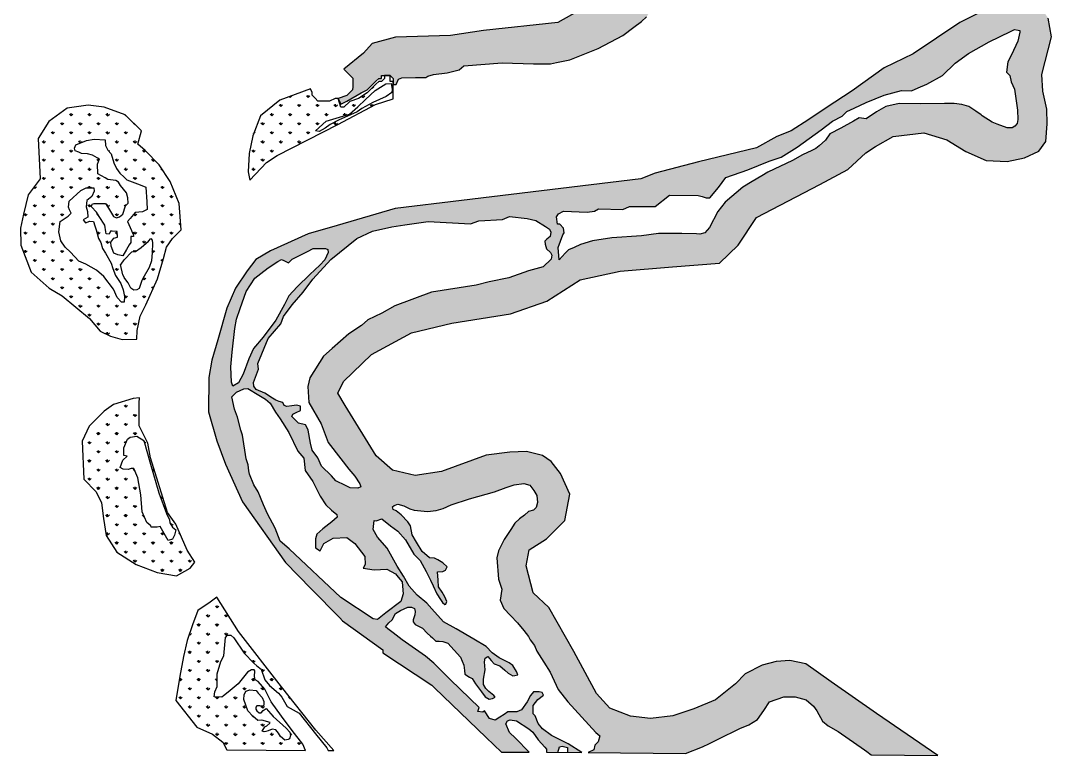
# Model space of a CAD drawing. Header units: metres. Extents: x 255476 to 378809, y 1739479 to 2227865.
# Drawn here: x 323613 to 325052, y 1824965 to 1825991 of the extents above; entities that cross this region are included whole.
import ezdxf

# ---------------------------------------------------------------- set-up
doc = ezdxf.new("R2010")
doc.units = ezdxf.units.M
doc.header["$MEASUREMENT"] = 0
doc.layers.add('MANGROOVE BUFFER ZONE', color=120, linetype='Continuous')

msp = doc.modelspace()

# ---------------------------------------------------------------- hatches: boundary and pattern name
at = {"layer": 'MANGROOVE BUFFER ZONE'}
h = msp.add_hatch(dxfattribs=at)
h.set_pattern_fill('GRASS', color=256, scale=18)
h.paths.add_polyline_path([(324344.8, 1826163.2), (324326.4, 1826177.7), (324287.4, 1826209), (324271.3, 1826219), (324253.6, 1826240), (324245.3, 1826248.7), (324240.6, 1826255.5), (324232.7, 1826260.8), (324211.9, 1826276.4), (324197.6, 1826290.8), (324178.9, 1826306.6), (324162.8, 1826320.1), (324152.5, 1826333.4), (324145.2, 1826339.9), (324139.8, 1826344.5), (324135.1, 1826348.6), (324128.1, 1826352.8), (324125.9, 1826354.1), (324097.5, 1826371), (324061.1, 1826405.2), (324024.3, 1826432), (323992.1, 1826456), (323961.9, 1826477.1), (323931.5, 1826499.8), (323915.5, 1826508.9), (323878.8, 1826526.2), (323871, 1826532.9), (323879.3, 1826544.1), (323905.3, 1826570.2), (323920.5, 1826574.4), (323936.4, 1826578.8), (323952.5, 1826586), (323973.7, 1826595.6), (323982.9, 1826593.1), (323992.9, 1826590.3), (324004.4, 1826585.3), (324027.7, 1826586.3), (324035.5, 1826584.7), (324045.9, 1826577.6), (324057, 1826567.9), (324071.9, 1826557.4), (324084.5, 1826552.2), (324098.4, 1826546.4), (324108.8, 1826542), (324115, 1826537.7), (324118.2, 1826537.2), (324118.9, 1826537.7), (324119.6, 1826538.6), (324119.5, 1826541.7), (324117.5, 1826543.8), (324106.2, 1826551.3), (324100.1, 1826553.3), (324083.5, 1826563.8), (324072.6, 1826572.8), (324067.5, 1826579.4), (324051.3, 1826595.5), (324048.5, 1826601.4), (324039.3, 1826616.9), (324035.1, 1826626.3), (324024.6, 1826649.7), (324019.4, 1826656.6), (324018.8, 1826665.2), (324020.6, 1826675.2), (324022.2, 1826678.4), (324025.5, 1826680.7), (324036.1, 1826682.7), (324051.1, 1826682.2), (324068.2, 1826673.7), (324076.2, 1826670.5), (324084.6, 1826665.5), (324090.6, 1826657.1), (324098.7, 1826652.6), (324086.7, 1826668.8), (324082.8, 1826676.9), (324078.8, 1826681), (324058.7, 1826685.2), (324050.6, 1826685.2), (324038.5, 1826685.3), (324034.5, 1826685.4), (324030.4, 1826685.4), (324014.3, 1826681.5), (324014.3, 1826677.5), (324010.2, 1826673.5), (323998.1, 1826669.5), (323985.9, 1826661.6), (323965.8, 1826661.7), (323957.7, 1826657.7), (323945.5, 1826649.8), (323933.4, 1826641.8), (323917.2, 1826633.9), (323884.9, 1826619.8), (323855.8, 1826601.9), (323821.2, 1826571.5), (323814.4, 1826549.3), (323814.8, 1826516.1), (323823.7, 1826501), (323914.9, 1826445.2), (324001.8, 1826374.1), (324091.1, 1826315.5), (324240.3, 1826178), (324361.9, 1826090.3), (324435.1, 1826034.5), (324438.1, 1826025.5), (324420.1, 1826018.6), (324393.9, 1826006), (324362.9, 1825988.8), (324259.3, 1825977.6), (324213.2, 1825970.7), (324136.3, 1825968.2), (324104.1, 1825959.4), (324091.9, 1825946.2), (324064.2, 1825923.7), (324076.8, 1825911), (324076.7, 1825906.9), (324076.7, 1825902.9), (324076.7, 1825898.9), (324076.6, 1825894.8), (324068.5, 1825886.8), (324056.4, 1825882.9), (324060.3, 1825874.8), (324068.4, 1825878.8), (324088.7, 1825890.7), (324096.8, 1825894.7), (324104.9, 1825902.7), (324109, 1825906.7), (324113, 1825910.7), (324117.1, 1825910.6), (324117.1, 1825914.7), (324121.1, 1825914.6), (324125.2, 1825914.6), (324129.2, 1825914.6), (324133.2, 1825910.5), (324133.2, 1825906.5), (324133.1, 1825902.4), (324137.2, 1825902.4), (324140.5, 1825909.7), (324145.1, 1825911.5), (324164.5, 1825912.2), (324178.6, 1825912.2), (324181.8, 1825913.9), (324189.6, 1825916.3), (324208.5, 1825918.4), (324215.9, 1825920.3), (324225.3, 1825922.7), (324231.8, 1825928.4), (324285.2, 1825932.3), (324328.9, 1825931.1), (324353, 1825931.1), (324361.1, 1825933.2), (324379.8, 1825936.9), (324419.3, 1825952.4), (324453.6, 1825970.5), (324468.9, 1825982.1), (324479.9, 1825990.4), (324486.8, 1825996.7), (324495.1, 1826009.7), (324496.2, 1826022.6), (324493.1, 1826026.2), (324494.1, 1826042), (324487, 1826053.5), (324486, 1826061.3), (324479.8, 1826068), (324470.1, 1826074.1), (324430.3, 1826104.3), (324403.2, 1826123.4), (324375.7, 1826141.7)])
h = msp.add_hatch(dxfattribs=at)
h.set_pattern_fill('GRASS', color=256, scale=18)
h.paths.add_polyline_path([(324291, 1825339.3), (324302.2, 1825342.9), (324315.8, 1825344.8), (324323.9, 1825342.6), (324329.5, 1825335.2), (324333.8, 1825328), (324334.5, 1825318.6), (324332.7, 1825311.4), (324329.2, 1825307.9), (324322.3, 1825305.8), (324316.5, 1825300.6), (324309.3, 1825295.6), (324303, 1825289.3), (324297.3, 1825280.9), (324288.1, 1825266.8), (324280, 1825250.7), (324278, 1825241), (324280.4, 1825211.2), (324284.7, 1825197.3), (324282.5, 1825182.1), (324287.5, 1825170.4), (324297, 1825160.6), (324306.9, 1825150.2), (324315.8, 1825139.5), (324321.9, 1825131.4), (324324.6, 1825126.6), (324330.5, 1825118.6), (324333.5, 1825110.7), (324343.4, 1825095.3), (324352.1, 1825081.6), (324363.5, 1825057.3), (324376.9, 1825040.2), (324416.1, 1824997.2), (324421.5, 1824992.5), (324419.2, 1824984.1), (324414.9, 1824979.3), (324413.5, 1824973.1), (324405.2, 1824969), (324541.3, 1824967.9), (324565, 1824977.2), (324574.9, 1824981.8), (324586.6, 1824988), (324617.1, 1825002.7), (324629.7, 1825008), (324641.9, 1825015.3), (324650.4, 1825027.9), (324658.4, 1825040), (324678.4, 1825047.1), (324694.2, 1825047), (324709.7, 1825042.8), (324720, 1825034), (324724.4, 1825027.2), (324732.5, 1825013), (324740.3, 1825006.6), (324754.1, 1824998.4), (324791.2, 1824972.9), (324794.5, 1824970.4), (324800.5, 1824965.9), (324893.3, 1824965.2), (324807.6, 1825023.9), (324744.7, 1825067.9), (324709.4, 1825093.2), (324686.9, 1825097.5), (324667.9, 1825096.2), (324648, 1825091.2), (324624.7, 1825079.2), (324611.2, 1825065.3), (324583, 1825042.7), (324553, 1825030.3), (324523.5, 1825020.2), (324492.3, 1825016.7), (324464.4, 1825019.9), (324435.6, 1825031.3), (324417, 1825051.7), (324385.5, 1825110.1), (324350.4, 1825171.6), (324328.5, 1825192.4), (324318.7, 1825230.1), (324323, 1825252.1), (324347.1, 1825267.7), (324372.6, 1825293.2), (324380, 1825330.2), (324366.9, 1825359.1), (324353.7, 1825375.8), (324341.4, 1825384), (324319.2, 1825389.4), (324296.2, 1825388.9), (324263, 1825384.4), (324200.6, 1825361.6), (324164, 1825356), (324132.4, 1825363.4), (324109.6, 1825383.6), (324066.4, 1825453.8), (324056.1, 1825470.9), (324063.7, 1825487.2), (324103, 1825524.9), (324159, 1825555.4), (324215.2, 1825568.8), (324297, 1825581.8), (324347.8, 1825599.7), (324394.3, 1825629.2), (324450.2, 1825641.4), (324523.3, 1825647.5), (324588.8, 1825652.7), (324614.6, 1825678), (324640.1, 1825716.4), (324728.8, 1825762.7), (324768, 1825783.4), (324793, 1825806.8), (324806.4, 1825815.6), (324831, 1825829.4), (324874.1, 1825834.5), (324906, 1825824.9), (324932.6, 1825808.6), (324961.1, 1825796.1), (324990.3, 1825794.6), (325014.3, 1825799.8), (325034.4, 1825809.1), (325044.2, 1825822.6), (325045.8, 1825847.5), (325045.5, 1825868), (325040, 1825893), (325038.7, 1825916), (325051.9, 1825968.7), (325047.4, 1825995.1), (325027.5, 1826022.5), (325013.6, 1826031.1), (324956.3, 1826004.8), (324948.2, 1826000.9), (324923.9, 1825989), (324859, 1825945.1), (324818.6, 1825925.3), (324774, 1825893.4), (324737.5, 1825869.5), (324713.2, 1825853.5), (324688.9, 1825837.6), (324668.7, 1825829.7), (324640.3, 1825813.8), (324559.6, 1825794.3), (324499, 1825778.6), (324478.8, 1825770.7), (324228.6, 1825740.4), (324135.8, 1825729.1), (324055, 1825705.5), (324014.6, 1825693.7), (323962, 1825670), (323941.7, 1825658), (323929.5, 1825642), (323913.2, 1825617.9), (323900.9, 1825589.8), (323888.5, 1825545.6), (323880.2, 1825517.4), (323875.9, 1825493.2), (323875.6, 1825444.9), (323887.3, 1825404.5), (323899.2, 1825372.1), (323923, 1825319.5), (323982.7, 1825234.4), (324018.7, 1825197.8), (324058.7, 1825157.2), (324062.7, 1825153.1), (324118.8, 1825112.4), (324118.8, 1825108.3), (324187, 1825063.4), (324191, 1825059.4), (324263, 1824990.3), (324284.3, 1824969.9), (324323.2, 1824969.6), (324304.1, 1824989.3), (324295.7, 1824997.2), (324290.5, 1825009.1), (324292.7, 1825013.6), (324296.7, 1825015), (324305.5, 1825013.6), (324322.5, 1825002.2), (324328.2, 1824997.8), (324335.5, 1824986.9), (324345.1, 1824976.7), (324347.4, 1824973.9), (324347.4, 1824969.5), (324362.9, 1824969.3), (324365.2, 1824977), (324369.2, 1824978.2), (324376.3, 1824976.4), (324376.4, 1824969.2), (324396.3, 1824969.1), (324377.5, 1824981.4), (324362.4, 1824988.9), (324354.2, 1824992.9), (324341.8, 1825002.2), (324335.6, 1825009.9), (324331.2, 1825020.5), (324328.7, 1825023.3), (324328.5, 1825035), (324334.9, 1825043.2), (324343.2, 1825049.3), (324341.3, 1825053), (324336.8, 1825054), (324329, 1825054.1), (324325, 1825049), (324320.1, 1825039.8), (324312.1, 1825028.7), (324306, 1825026.2), (324293.3, 1825026), (324287.9, 1825022.2), (324282.1, 1825018.6), (324275.6, 1825014.5), (324267.8, 1825016.9), (324260.9, 1825027.6), (324258.4, 1825025.5), (324251.3, 1825026.5), (324253.1, 1825032.2), (324213.2, 1825070.9), (324189.8, 1825094.2), (324178.1, 1825103.7), (324145.9, 1825126.7), (324133.4, 1825136.3), (324125.9, 1825142.1), (324122.5, 1825144.7), (324127.3, 1825150.4), (324131.6, 1825154.5), (324136.3, 1825163.2), (324143.5, 1825167.4), (324153.5, 1825172), (324158.8, 1825172.2), (324162.9, 1825170.3), (324163.7, 1825166.1), (324163.5, 1825161.4), (324161, 1825154.7), (324161.1, 1825151.9), (324164, 1825148.1), (324174.2, 1825142.7), (324180.5, 1825136), (324185.2, 1825131.8), (324188.1, 1825129.2), (324192.7, 1825124.7), (324197.2, 1825124.7), (324202.4, 1825124.3), (324209.5, 1825121.8), (324218.5, 1825112.3), (324227, 1825102.5), (324231.8, 1825091.4), (324232.6, 1825083.7), (324233.1, 1825078.6), (324239.6, 1825074.3), (324243.5, 1825072.7), (324248.1, 1825065.3), (324256.3, 1825054), (324261.4, 1825047), (324267.4, 1825043.5), (324271.7, 1825044.4), (324275.4, 1825046.5), (324273.5, 1825048.9), (324266.6, 1825054.5), (324262.5, 1825058.6), (324259.2, 1825064.3), (324259.4, 1825071.6), (324261.6, 1825084.8), (324260.7, 1825096), (324261.8, 1825101.1), (324265.3, 1825103.4), (324270.2, 1825097.6), (324274.2, 1825092.9), (324282.2, 1825090.1), (324288.9, 1825084.2), (324293.9, 1825079.9), (324300.4, 1825076.4), (324303.2, 1825076.7), (324307.4, 1825077.5), (324305.5, 1825082.2), (324300.4, 1825090.6), (324295, 1825094.3), (324286, 1825099), (324281.1, 1825101.4), (324271.4, 1825108.5), (324263, 1825117.2), (324246, 1825127.7), (324221.1, 1825141.8), (324203.5, 1825151.7), (324187, 1825170), (324180, 1825177.7), (324166.8, 1825189.1), (324155.4, 1825201.4), (324147.7, 1825215.6), (324138.7, 1825229.3), (324125, 1825254.4), (324111.4, 1825270.1), (324105.1, 1825280.8), (324106.5, 1825293.1), (324109.7, 1825292.6), (324117.3, 1825295.8), (324129.7, 1825285.7), (324139.7, 1825278.4), (324150.5, 1825266.2), (324162.1, 1825246.2), (324170.9, 1825237.6), (324179.4, 1825221.9), (324185.3, 1825210), (324189.2, 1825202), (324194.3, 1825191), (324199.1, 1825183.1), (324202, 1825178.9), (324205.2, 1825176.1), (324206.8, 1825176.4), (324208.3, 1825180), (324205.5, 1825186.7), (324201.5, 1825193), (324196.6, 1825200.8), (324195.9, 1825209.8), (324195, 1825221.4), (324202.3, 1825222), (324206.4, 1825223.7), (324208.5, 1825228.7), (324202.6, 1825234.2), (324195.5, 1825238.1), (324191.1, 1825240.6), (324183.8, 1825241), (324173.6, 1825249.8), (324165.6, 1825263.1), (324159.5, 1825273.1), (324157.3, 1825285.6), (324153.9, 1825291.6), (324144.2, 1825301.4), (324137.6, 1825306.9), (324133.4, 1825308.5), (324132.5, 1825312.4), (324134.5, 1825314.3), (324139.9, 1825316.1), (324148, 1825313.8), (324156.6, 1825309.7), (324162.4, 1825307.7), (324181.1, 1825305.9), (324193.1, 1825307.1), (324202.8, 1825310.1), (324214.3, 1825315.3), (324239.7, 1825323.3), (324274.6, 1825333.2)])
h.paths.add_polyline_path([(324088.1, 1825340.3), (324083.7, 1825338.5), (324073, 1825338.9), (324066.6, 1825342), (324053.1, 1825348.7), (324047, 1825355.8), (324033.3, 1825369.2), (324027.9, 1825380.8), (324020, 1825391.3), (324017.8, 1825401.3), (324014.5, 1825419.5), (324012.7, 1825423.5), (324011, 1825427.1), (324001.3, 1825429.1), (323994.5, 1825435.6), (323991.6, 1825438.4), (323993.2, 1825441.9), (323997.6, 1825444), (324003.9, 1825447.1), (324003.9, 1825449.6), (324003.9, 1825453.1), (323998.3, 1825454.5), (323991.9, 1825453.6), (323984.8, 1825452.5), (323981, 1825453.8), (323979.3, 1825458.2), (323974.2, 1825459.3), (323969.3, 1825461.2), (323964.7, 1825464.2), (323954, 1825471.3), (323942.2, 1825476.4), (323938.5, 1825480.8), (323938.3, 1825486.1), (323945.2, 1825504.4), (323944.1, 1825512.6), (323958.6, 1825547.4), (323976.6, 1825567.9), (323980, 1825578.1), (323992.2, 1825594.6), (324007.5, 1825612.1), (324021.2, 1825630.2), (324046.4, 1825657.9), (324082.3, 1825687.2), (324104.5, 1825697.2), (324131.3, 1825703.4), (324149.3, 1825706.1), (324181.9, 1825710.9), (324241, 1825707.8), (324252.6, 1825712), (324286, 1825713.6), (324295.4, 1825717.7), (324320.1, 1825715), (324332.1, 1825712.3), (324345.8, 1825704.1), (324351.3, 1825700.4), (324353.3, 1825696.2), (324352.5, 1825690), (324347.6, 1825686.3), (324345.1, 1825683.3), (324345.3, 1825679.4), (324347, 1825672.6), (324352.8, 1825667.7), (324354.8, 1825663.8), (324353.9, 1825658.2), (324342.6, 1825647.5), (324322.3, 1825642.1), (324294.7, 1825632.2), (324267.1, 1825626.4), (324249, 1825622.1), (324186.8, 1825612.1), (324135.7, 1825593.3), (324117.4, 1825582.8), (324097.7, 1825573.4), (324088.9, 1825565.6), (324071.2, 1825553.9), (324047.9, 1825533.7), (324036, 1825522.7), (324016.7, 1825492.5), (324013.9, 1825480.3), (324015.3, 1825458.1), (324032.9, 1825428.4), (324042.7, 1825402.1), (324060.2, 1825379.2), (324071.1, 1825364.8), (324079.8, 1825355.4), (324086.7, 1825344.4)], flags=16)
h.paths.add_polyline_path([(324136.5, 1825218.7), (324140.2, 1825214.3), (324145.9, 1825207.6), (324146.4, 1825201.4), (324147.1, 1825190.6), (324144.1, 1825180), (324123, 1825164.1), (324111.2, 1825155.2), (324105.4, 1825155.9), (324060.1, 1825185.9), (323988.1, 1825253.5), (323975.6, 1825264.5), (323968.3, 1825282.4), (323957.7, 1825302.5), (323952.4, 1825315.3), (323944.9, 1825333.3), (323938.7, 1825343.2), (323932.9, 1825358.1), (323931.6, 1825362.5), (323930.9, 1825371), (323927.8, 1825379.6), (323923, 1825412.4), (323920.6, 1825419.4), (323915.9, 1825437.5), (323911.6, 1825448.9), (323908.1, 1825465.9), (323910.9, 1825468.7), (323914.4, 1825472.4), (323924.6, 1825477.1), (323930.4, 1825477.8), (323945.6, 1825468.3), (323954.8, 1825462.6), (323961.7, 1825457), (323969, 1825444.4), (323975.7, 1825435.3), (323987.7, 1825416.2), (324000.2, 1825390.1), (324008.4, 1825380.5), (324010.4, 1825363.1), (324021.3, 1825347.8), (324031.1, 1825327.2), (324039.3, 1825315.3), (324047.2, 1825307.9), (324054.8, 1825301.8), (324055.2, 1825298.1), (324047.8, 1825291.3), (324034.9, 1825281.6), (324026.5, 1825274.1), (324024.9, 1825267.7), (324024.7, 1825255.3), (324031.2, 1825250.7), (324036.3, 1825260.9), (324049.4, 1825268.7), (324068.3, 1825269.6), (324079.5, 1825261.2), (324093.6, 1825243.2), (324094.1, 1825232), (324091.2, 1825226.8), (324106.9, 1825224.3), (324124.2, 1825225.1)], flags=16)
h.paths.add_polyline_path([(323917.4, 1825485.5), (323909.3, 1825480.8), (323907.7, 1825486.7), (323906.7, 1825507.9), (323908.4, 1825528.2), (323912, 1825561.5), (323914.4, 1825574.3), (323919.6, 1825589.5), (323927.8, 1825613.2), (323940.3, 1825631.6), (323948.4, 1825638.3), (323958.6, 1825646.4), (323972.3, 1825655.2), (323977.5, 1825658), (323980.7, 1825656.5), (323987.3, 1825653.3), (323992.4, 1825658.5), (324013.5, 1825668.9), (324021.4, 1825673), (324028.8, 1825673.2), (324038.9, 1825673.4), (324042, 1825672), (324042.7, 1825667.5), (324037.8, 1825657.4), (324030.7, 1825649.8), (324016.7, 1825637), (323999, 1825619.5), (323987.4, 1825607.2), (323981.7, 1825594.9), (323969.3, 1825573.2), (323951.9, 1825549.3), (323938.3, 1825533.5), (323931.7, 1825519), (323923.8, 1825497.7)], flags=16)
h.paths.add_polyline_path([(324364.8, 1825657.4), (324363.6, 1825674.8), (324369.9, 1825692.1), (324371.8, 1825695.1), (324371, 1825701.6), (324366, 1825707), (324362.6, 1825707), (324361.3, 1825717.3), (324364.1, 1825721.7), (324370.8, 1825725.3), (324403.8, 1825724.1), (324414.1, 1825725.4), (324419.8, 1825728.7), (324453.8, 1825727.5), (324463, 1825731.8), (324498.8, 1825731.9), (324519, 1825747.6), (324559.1, 1825747.3), (324564.4, 1825745.6), (324569.9, 1825743.9), (324575, 1825744), (324587.1, 1825758.2), (324597.6, 1825772.2), (324628.2, 1825783.2), (324658.2, 1825795.3), (324674.8, 1825800.9), (324697.1, 1825814.7), (324730.6, 1825838.8), (324746.4, 1825851.2), (324759.7, 1825858.1), (324766.6, 1825864.3), (324776.5, 1825869.1), (324793.3, 1825877.1), (324818.6, 1825887.2), (324842.9, 1825893.8), (324856.6, 1825893.6), (324865.8, 1825897.5), (324877.9, 1825902.8), (324900.1, 1825914.7), (324917.5, 1825932), (324936, 1825945.6), (324965.2, 1825961.9), (324995, 1825976.4), (325000.6, 1825979.1), (325005.4, 1825978.1), (325007.8, 1825977.6), (325008, 1825975.4), (325004.9, 1825963), (325002.2, 1825956.6), (324995.6, 1825942.9), (324991.3, 1825934.1), (324989.4, 1825919.5), (324993.7, 1825914.8), (324995.7, 1825906), (325000.3, 1825895.5), (325004.8, 1825866.6), (325005, 1825853.4), (325004.1, 1825847.9), (325001.1, 1825844.2), (324997.1, 1825841.7), (324990.2, 1825841.7), (324976.1, 1825846.8), (324969.4, 1825849.8), (324955.3, 1825858.3), (324954.1, 1825859.8), (324946.5, 1825864.9), (324936.6, 1825871.6), (324926.8, 1825874.1), (324916, 1825875.6), (324902.7, 1825875.5), (324868.7, 1825875.1), (324839.6, 1825875.9), (324820.9, 1825871.3), (324807.8, 1825864), (324793.4, 1825854.4), (324783.5, 1825855.5), (324775.5, 1825851.1), (324757.8, 1825841.3), (324742.5, 1825833.4), (324736.7, 1825824.5), (324728, 1825816.4), (324723.3, 1825813), (324717.6, 1825810), (324704.4, 1825803.8), (324690.5, 1825796.1), (324656.3, 1825780), (324647.7, 1825774.8), (324634.2, 1825766.6), (324621.3, 1825758.7), (324596.4, 1825738), (324586.4, 1825724.9), (324574.6, 1825702.3), (324568.1, 1825695), (324561.2, 1825693.3), (324556.5, 1825693.7), (324536.2, 1825693.9), (324503.6, 1825694.1), (324479.7, 1825690.9), (324438.5, 1825688.3), (324411.3, 1825683.8), (324394.5, 1825678.6), (324385.6, 1825674.8), (324377.9, 1825671.4), (324373.3, 1825666.5)], flags=16)
h = msp.add_hatch(dxfattribs=at)
h.set_pattern_fill('GRASS', color=256, scale=18)
h.paths.add_polyline_path([(324056.1, 1825846.6), (324108.7, 1825874.4), (324133, 1825882.3), (324133, 1825890.4), (324133.1, 1825898.4), (324133.1, 1825902.4), (324133.2, 1825906.5), (324129.1, 1825906.5), (324129.2, 1825910.5), (324129.2, 1825914.6), (324125.2, 1825914.6), (324121.1, 1825914.6), (324121.1, 1825910.6), (324117, 1825906.6), (324113, 1825906.6), (324108.9, 1825902.6), (324104.9, 1825898.6), (324096.8, 1825890.6), (324084.6, 1825882.7), (324072.5, 1825878.7), (324064.3, 1825870.7), (324060.3, 1825870.8), (324056.4, 1825882.9), (324052.3, 1825882.9), (324044.3, 1825879), (324036.2, 1825879), (324032.2, 1825879.1), (324028.1, 1825879.1), (324024.1, 1825883.1), (324020.1, 1825887.2), (324020.2, 1825891.2), (324017.7, 1825896.3), (323975, 1825880.4), (323948.2, 1825858.3), (323937.1, 1825830.5), (323932.1, 1825805.8), (323930.7, 1825780.4), (323933, 1825768.8), (323956.5, 1825793.4), (323971.1, 1825802.9)], flags=17)
h.paths.add_polyline_path([(324024.9, 1825837.7), (324039.7, 1825850.8), (324072.1, 1825860.9), (324083.9, 1825871.1), (324094.8, 1825881.5), (324108, 1825893.7), (324123, 1825903), (324130.2, 1825903.8), (324132, 1825895.6), (324131.2, 1825891.1), (324123.2, 1825885.3), (324104.6, 1825877), (324089.4, 1825868.7), (324082.9, 1825864.2), (324056.7, 1825852.5), (324045.5, 1825846.6), (324038.5, 1825841.3), (324030.1, 1825836.8)], flags=16)
h = msp.add_hatch(dxfattribs=at)
h.set_pattern_fill('GRASS', color=256, scale=18)
h.paths.add_polyline_path([(323779.9, 1825578.7), (323788.1, 1825594.7), (323804.5, 1825630.9), (323812.8, 1825659), (323816.9, 1825675.1), (323825.1, 1825687.2), (323837.3, 1825699.2), (323834.3, 1825735.9), (323821.8, 1825766.6), (323806.5, 1825789.9), (323786.9, 1825810.2), (323776.9, 1825818.8), (323782.1, 1825837.3), (323759.3, 1825860.1), (323730, 1825870.4), (323707.5, 1825873.2), (323678.4, 1825869.2), (323652.4, 1825850.4), (323637.8, 1825826.9), (323640.5, 1825770.7), (323623.6, 1825748), (323617.2, 1825721.3), (323613.2, 1825701.6), (323613.4, 1825678), (323627.8, 1825640.2), (323653.2, 1825617.6), (323671, 1825607), (323709.4, 1825575.6), (323724.4, 1825557.7), (323738.7, 1825550.6), (323754.9, 1825546.3), (323775.6, 1825546.4), (323775.7, 1825558.5)])
h.paths.add_polyline_path([(323754, 1825598.4), (323748.1, 1825604.8), (323742.8, 1825616.6), (323729.2, 1825633.9), (323718.9, 1825642.9), (323704.4, 1825651.3), (323694.3, 1825655.5), (323682.9, 1825668.2), (323675.6, 1825675), (323669.5, 1825684), (323666.5, 1825696.6), (323668.2, 1825710.7), (323672.4, 1825713.7), (323679.6, 1825718.2), (323683.8, 1825722.3), (323681.3, 1825727.2), (323680.1, 1825731.1), (323681, 1825739.1), (323697.2, 1825754.1), (323704.6, 1825757.7), (323715.4, 1825757.8), (323716.1, 1825753.3), (323712.5, 1825745.8), (323705.7, 1825740.4), (323704.6, 1825731.2), (323706.6, 1825724.8), (323707, 1825717), (323700.7, 1825713.3), (323703.6, 1825708.9), (323709.9, 1825711.4), (323715.1, 1825710.8), (323716.8, 1825704.9), (323718.8, 1825699.4), (323721.8, 1825687), (323725.1, 1825681.5), (323727.5, 1825673.4), (323731.6, 1825666.5), (323739.6, 1825652.6), (323742.1, 1825645.3), (323745.5, 1825635.6), (323753, 1825624.4), (323756.5, 1825615.4), (323758.2, 1825606), (323757.6, 1825598)], flags=16)
h.paths.add_polyline_path([(323771.3, 1825614.8), (323767.2, 1825618), (323763.4, 1825625.4), (323758.6, 1825631.5), (323755.8, 1825636.5), (323752.6, 1825650.6), (323753.4, 1825651.5), (323757.9, 1825657.3), (323768.6, 1825668.6), (323773.4, 1825669), (323781.6, 1825674.8), (323791.7, 1825683.6), (323794.9, 1825687), (323796.6, 1825685), (323797.4, 1825680.4), (323796.7, 1825667.8), (323795.9, 1825655.9), (323792.7, 1825646.8), (323783.7, 1825631.4), (323782.5, 1825628.3), (323778.5, 1825617.5), (323775.3, 1825615.6)], flags=16)
h.paths.add_polyline_path([(323756, 1825663.1), (323748.7, 1825664.1), (323743.1, 1825666.7), (323739.7, 1825676.3), (323739.3, 1825682.2), (323743.2, 1825687.7), (323748.4, 1825689), (323748.2, 1825696.8), (323741, 1825697.2), (323738.8, 1825697.3), (323736.9, 1825693), (323732.8, 1825693.8), (323732.3, 1825696.4), (323730.6, 1825705.8), (323722.8, 1825717.8), (323718.9, 1825723.7), (323712.2, 1825731.6), (323713.3, 1825735.2), (323715.9, 1825736.1), (323731.9, 1825735.8), (323735.7, 1825729.6), (323742.7, 1825717.9), (323747, 1825715.8), (323751.2, 1825717.5), (323755.7, 1825721.3), (323759.8, 1825732.9), (323763.2, 1825736.7), (323762.9, 1825744), (323760.9, 1825750.8), (323752.6, 1825761.3), (323750, 1825765.6), (323746.2, 1825768.3), (323734.8, 1825769.6), (323731.2, 1825771.7), (323721, 1825777.6), (323720.4, 1825791.1), (323723.5, 1825798.4), (323720.2, 1825799.7), (323713.5, 1825803.5), (323706.5, 1825805.4), (323698.4, 1825806), (323694.4, 1825807.5), (323689.3, 1825809.4), (323688.2, 1825813.3), (323690.1, 1825818.2), (323705.2, 1825824), (323715.7, 1825825.7), (323731.1, 1825825.1), (323731.7, 1825817.2), (323735.1, 1825810.7), (323739.7, 1825805.6), (323743.5, 1825792.8), (323747, 1825784.7), (323751.5, 1825778.3), (323757.6, 1825772.6), (323761.6, 1825768.9), (323779.9, 1825761.9), (323788, 1825758.8), (323789.3, 1825738.5), (323790, 1825727.7), (323783.5, 1825724.2), (323773.3, 1825723.3), (323766.1, 1825715.2), (323762.4, 1825711), (323766.1, 1825702.3), (323767.9, 1825698.2), (323769.4, 1825694.7), (323770.3, 1825693.8), (323770.7, 1825690), (323767, 1825689.8), (323767, 1825681.6), (323764.9, 1825678.4), (323761.1, 1825671.8)], flags=16)
h = msp.add_hatch(dxfattribs=at)
h.set_pattern_fill('GRASS', color=256, scale=18)
h.paths.add_polyline_path([(323856.2, 1825235.2), (323845.8, 1825251.6), (323830, 1825288), (323818, 1825304.2), (323794.4, 1825381), (323790.6, 1825401.2), (323778.7, 1825425.5), (323778.9, 1825457.7), (323779, 1825464.5), (323770.1, 1825463.7), (323742.8, 1825455.4), (323729.8, 1825446.1), (323709.1, 1825424.9), (323699.2, 1825404), (323701.5, 1825350.9), (323718.8, 1825333.3), (323726.1, 1825317.7), (323728.7, 1825295.9), (323732.4, 1825272.1), (323747.4, 1825249.1), (323774.5, 1825231.8), (323804, 1825220.6), (323830.8, 1825216.1), (323849.9, 1825226.8)])
h.paths.add_polyline_path([(323819.3, 1825265.1), (323811.8, 1825278.2), (323808.2, 1825284.8), (323803.9, 1825284), (323795.5, 1825284), (323795.1, 1825285.8), (323789.6, 1825290.6), (323782.7, 1825305.2), (323780.9, 1825329.2), (323776.9, 1825352.7), (323771.4, 1825365.9), (323767.3, 1825365.9), (323763.1, 1825364.4), (323756.2, 1825364.8), (323752.3, 1825367.5), (323755.9, 1825377.3), (323762.1, 1825383.3), (323757.5, 1825384), (323757.3, 1825394.9), (323762.6, 1825406.7), (323766, 1825409.6), (323775.3, 1825411.2), (323785, 1825405.1), (323794.6, 1825371.9), (323806.3, 1825332.1), (323816.6, 1825302.8), (323821.1, 1825294.2), (323821.6, 1825290), (323825.4, 1825283.9), (323829.9, 1825280.3), (323828, 1825272.9), (323825, 1825267.3)], flags=16)
h = msp.add_hatch(dxfattribs=at)
h.set_pattern_fill('GRASS', color=256, scale=18)
h.paths.add_polyline_path([(323963, 1825040), (323954.1, 1825057.9), (323945, 1825068.6), (323940.7, 1825070.9), (323939.7, 1825075.3), (323940.3, 1825083.1), (323939.1, 1825084.6), (323935.5, 1825084.7), (323929.9, 1825081.4), (323916.8, 1825064.9), (323902.7, 1825053.5), (323896.2, 1825048.2), (323894.2, 1825046.5), (323883.3, 1825047), (323884.2, 1825053.9), (323887.6, 1825061.6), (323887.5, 1825079.2), (323892.6, 1825096.5), (323896.7, 1825104.1), (323898.3, 1825119.5), (323899, 1825130), (323902.1, 1825133.3), (323906.4, 1825133.2), (323910.8, 1825129.4), (323925.4, 1825107.9), (323938.5, 1825094), (323943.1, 1825090.1), (323948.8, 1825085.5), (323954.3, 1825070.5), (323960.4, 1825063), (323973.1, 1825052.1), (323977.8, 1825046.4), (323985.1, 1825033.6), (324002.1, 1825024.2), (324025, 1824995.2), (324040.7, 1824975.8), (324042.3, 1824971.9), (324050.3, 1824971.8), (324025.2, 1825000.2), (323977.4, 1825061.1), (323917.5, 1825138.1), (323887.1, 1825186.3), (323877.7, 1825179.4), (323860.4, 1825167.4), (323853.2, 1825147.6), (323845.6, 1825125.7), (323840.4, 1825103.5), (323835.5, 1825075.8), (323829.7, 1825041.7), (323859.1, 1825004.4), (323881, 1824994.8), (323895.3, 1824983.8), (323901.1, 1824973), (324010.7, 1824972.1), (324006.9, 1824980.7), (323992.4, 1825000), (323977.2, 1825019.9)])
h.paths.add_polyline_path([(323924.7, 1825043.3), (323925.3, 1825049.8), (323927.7, 1825055.1), (323933.1, 1825056.8), (323942, 1825056), (323944.9, 1825052), (323950.3, 1825046.1), (323952.6, 1825040.5), (323952.8, 1825035.4), (323951.3, 1825033.9), (323947.3, 1825034.4), (323942.9, 1825034.2), (323941.6, 1825032.3), (323941.6, 1825029.9), (323942.7, 1825027.4), (323946.3, 1825024.7), (323949.1, 1825024.7), (323951.9, 1825028), (323955.9, 1825030.6), (323965.9, 1825019.7), (323983.8, 1825003.2), (323989.1, 1824997.8), (323989.9, 1824992.9), (323988.6, 1824988.3), (323986.6, 1824987.3), (323981.8, 1824986.4), (323975.8, 1824991.6), (323973.1, 1824996.4), (323969.3, 1825000.9), (323964.3, 1825001.7), (323958.6, 1824999.7), (323955.4, 1824998.4), (323953.3, 1824998.1), (323950.5, 1824999), (323954.3, 1825005.2), (323957.1, 1825006.5), (323960.9, 1825010.1), (323961.6, 1825011.3), (323950.1, 1825014.4), (323944.5, 1825014.1), (323937.3, 1825020), (323930.5, 1825027.4)], flags=16)

# ---------------------------------------------------------------- linework, layer by layer
for points in [[(324393.9, 1826006), (324362.9, 1825988.8), (324259.3, 1825977.6), (324213.2, 1825970.7), (324136.3, 1825968.2), (324104.1, 1825959.4), (324091.9, 1825946.2), (324064.2, 1825923.7), (324076.8, 1825911), (324076.7, 1825906.9), (324076.7, 1825902.9), (324076.7, 1825898.9), (324076.6, 1825894.8), (324068.5, 1825886.8), (324056.4, 1825882.9), (324060.3, 1825874.8), (324068.4, 1825878.8), (324088.7, 1825890.7), (324096.8, 1825894.7), (324104.9, 1825902.7), (324109, 1825906.7), (324113, 1825910.7), (324117.1, 1825910.6), (324117.1, 1825914.7), (324121.1, 1825914.6), (324125.2, 1825914.6), (324129.2, 1825914.6), (324133.2, 1825910.5), (324133.2, 1825906.5), (324133.1, 1825902.4), (324137.2, 1825902.4), (324140.5, 1825909.7), (324145.1, 1825911.5), (324164.5, 1825912.2), (324178.6, 1825912.2), (324181.8, 1825913.9), (324189.6, 1825916.3), (324208.5, 1825918.4), (324215.9, 1825920.3), (324225.3, 1825922.7), (324231.8, 1825928.4), (324285.2, 1825932.3), (324328.9, 1825931.1), (324353, 1825931.1), (324361.1, 1825933.2), (324379.8, 1825936.9), (324419.3, 1825952.4), (324453.6, 1825970.5), (324468.9, 1825982.1), (324479.9, 1825990.4), (324486.8, 1825996.7)], [(324948.2, 1826000.9), (324923.9, 1825989), (324859, 1825945.1), (324818.6, 1825925.3), (324774, 1825893.4), (324737.5, 1825869.5), (324713.2, 1825853.5), (324688.9, 1825837.6), (324668.7, 1825829.7), (324640.3, 1825813.8), (324559.6, 1825794.3), (324499, 1825778.6), (324478.8, 1825770.7), (324228.6, 1825740.4), (324135.8, 1825729.1), (324055, 1825705.5), (324014.6, 1825693.7), (323962, 1825670), (323941.7, 1825658), (323929.5, 1825642), (323913.2, 1825617.9), (323900.9, 1825589.8), (323888.5, 1825545.6), (323880.2, 1825517.4), (323875.9, 1825493.2), (323875.6, 1825444.9), (323887.3, 1825404.5), (323899.2, 1825372.1), (323923, 1825319.5), (323982.7, 1825234.4), (324018.7, 1825197.8), (324058.7, 1825157.2), (324062.7, 1825153.1), (324118.8, 1825112.4), (324118.8, 1825108.3), (324187, 1825063.4), (324191, 1825059.4), (324263, 1824990.3), (324284.3, 1824969.9), (324323.2, 1824969.6), (324304.1, 1824989.3), (324295.7, 1824997.2), (324290.5, 1825009.1), (324292.7, 1825013.6), (324296.7, 1825015), (324305.5, 1825013.6), (324322.5, 1825002.2), (324328.2, 1824997.8), (324335.5, 1824986.9), (324345.1, 1824976.7), (324347.4, 1824973.9), (324347.4, 1824969.5), (324396.3, 1824969.1), (324377.5, 1824981.4), (324362.4, 1824988.9), (324354.2, 1824992.9), (324341.8, 1825002.2), (324335.6, 1825009.9), (324331.2, 1825020.5), (324328.7, 1825023.3), (324328.5, 1825035), (324334.9, 1825043.2), (324343.2, 1825049.3), (324341.3, 1825053), (324336.8, 1825054), (324329, 1825054.1), (324325, 1825049), (324320.1, 1825039.8), (324312.1, 1825028.7), (324306, 1825026.2), (324293.3, 1825026), (324287.9, 1825022.2), (324282.1, 1825018.6), (324275.6, 1825014.5), (324267.8, 1825016.9), (324260.9, 1825027.6), (324258.4, 1825025.5), (324251.3, 1825026.5), (324253.1, 1825032.2), (324213.2, 1825070.9), (324189.8, 1825094.2), (324178.1, 1825103.7), (324145.9, 1825126.7), (324133.4, 1825136.3), (324125.9, 1825142.1), (324122.5, 1825144.7), (324127.3, 1825150.4), (324131.6, 1825154.5), (324136.3, 1825163.2), (324143.5, 1825167.4), (324153.5, 1825172), (324158.8, 1825172.2), (324162.9, 1825170.3), (324163.7, 1825166.1), (324163.5, 1825161.4), (324161, 1825154.7), (324161.1, 1825151.9), (324164, 1825148.1), (324174.2, 1825142.7), (324180.5, 1825136), (324185.2, 1825131.8), (324188.1, 1825129.2), (324192.7, 1825124.7), (324197.2, 1825124.7), (324202.4, 1825124.3), (324209.5, 1825121.8), (324218.5, 1825112.3), (324227, 1825102.5), (324231.8, 1825091.4), (324232.6, 1825083.7), (324233.1, 1825078.6), (324239.6, 1825074.3), (324243.5, 1825072.7), (324248.1, 1825065.3), (324256.3, 1825054), (324261.4, 1825047), (324267.4, 1825043.5), (324271.7, 1825044.4), (324275.4, 1825046.5), (324273.5, 1825048.9), (324266.6, 1825054.5), (324262.5, 1825058.6), (324259.2, 1825064.3), (324259.4, 1825071.6), (324261.6, 1825084.8), (324260.7, 1825096), (324261.8, 1825101.1), (324265.3, 1825103.4), (324270.2, 1825097.6), (324274.2, 1825092.9), (324282.2, 1825090.1), (324288.9, 1825084.2), (324293.9, 1825079.9), (324300.4, 1825076.4), (324303.2, 1825076.7), (324307.4, 1825077.5), (324305.5, 1825082.2), (324300.4, 1825090.6), (324295, 1825094.3), (324286, 1825099), (324281.1, 1825101.4), (324271.4, 1825108.5), (324263, 1825117.2), (324246, 1825127.7), (324221.1, 1825141.8), (324203.5, 1825151.7), (324187, 1825170), (324180, 1825177.7), (324166.8, 1825189.1), (324155.4, 1825201.4), (324147.7, 1825215.6), (324138.7, 1825229.3), (324125, 1825254.4), (324111.4, 1825270.1), (324105.1, 1825280.8), (324106.5, 1825293.1), (324109.7, 1825292.6), (324117.3, 1825295.8), (324129.7, 1825285.7), (324139.7, 1825278.4), (324150.5, 1825266.2), (324162.1, 1825246.2), (324170.9, 1825237.6), (324179.4, 1825221.9), (324185.3, 1825210), (324189.2, 1825202), (324194.3, 1825191), (324199.1, 1825183.1), (324202, 1825178.9), (324205.2, 1825176.1), (324206.8, 1825176.4), (324208.3, 1825180), (324205.5, 1825186.7), (324201.5, 1825193), (324196.6, 1825200.8), (324195.9, 1825209.8), (324195, 1825221.4), (324202.3, 1825222), (324206.4, 1825223.7), (324208.5, 1825228.7), (324202.6, 1825234.2), (324195.5, 1825238.1), (324191.1, 1825240.6), (324183.8, 1825241), (324173.6, 1825249.8), (324165.6, 1825263.1), (324159.5, 1825273.1), (324157.3, 1825285.6), (324153.9, 1825291.6), (324144.2, 1825301.4), (324137.6, 1825306.9), (324133.4, 1825308.5), (324132.5, 1825312.4), (324134.5, 1825314.3), (324139.9, 1825316.1), (324148, 1825313.8), (324156.6, 1825309.7), (324162.4, 1825307.7), (324181.1, 1825305.9), (324193.1, 1825307.1), (324202.8, 1825310.1), (324214.3, 1825315.3), (324239.7, 1825323.3), (324274.6, 1825333.2), (324291, 1825339.3), (324302.2, 1825342.9), (324315.8, 1825344.8), (324323.9, 1825342.6), (324329.5, 1825335.2), (324333.8, 1825328), (324334.5, 1825318.6), (324332.7, 1825311.4), (324329.2, 1825307.9), (324322.3, 1825305.8), (324316.5, 1825300.6), (324309.3, 1825295.6), (324303, 1825289.3), (324297.3, 1825280.9), (324288.1, 1825266.8), (324280, 1825250.7), (324278, 1825241), (324280.4, 1825211.2), (324284.7, 1825197.3), (324282.5, 1825182.1), (324287.5, 1825170.4), (324297, 1825160.6), (324306.9, 1825150.2), (324315.8, 1825139.5), (324321.9, 1825131.4), (324324.6, 1825126.6), (324330.5, 1825118.6), (324333.5, 1825110.7), (324343.4, 1825095.3), (324352.1, 1825081.6), (324363.5, 1825057.3), (324376.9, 1825040.2), (324416.1, 1824997.2), (324421.5, 1824992.5), (324419.2, 1824984.1), (324414.9, 1824979.3), (324413.5, 1824973.1), (324405.2, 1824969), (324541.3, 1824967.9), (324565, 1824977.2), (324574.9, 1824981.8), (324586.6, 1824988), (324617.1, 1825002.7), (324629.7, 1825008), (324641.9, 1825015.3), (324650.4, 1825027.9), (324658.4, 1825040), (324678.4, 1825047.1), (324694.2, 1825047), (324709.7, 1825042.8), (324720, 1825034), (324724.4, 1825027.2), (324732.5, 1825013), (324740.3, 1825006.6), (324754.1, 1824998.4), (324791.2, 1824972.9), (324794.5, 1824970.4), (324800.5, 1824965.9), (324893.3, 1824965.2), (324807.6, 1825023.9), (324744.7, 1825067.9), (324709.4, 1825093.2), (324686.9, 1825097.5), (324667.9, 1825096.2), (324648, 1825091.2), (324624.7, 1825079.2), (324611.2, 1825065.3), (324583, 1825042.7), (324553, 1825030.3), (324523.5, 1825020.2), (324492.3, 1825016.7), (324464.4, 1825019.9), (324435.6, 1825031.3), (324417, 1825051.7), (324385.5, 1825110.1), (324350.4, 1825171.6), (324328.5, 1825192.4), (324318.7, 1825230.1), (324323, 1825252.1), (324347.1, 1825267.7), (324372.6, 1825293.2), (324380, 1825330.2), (324366.9, 1825359.1), (324353.7, 1825375.8), (324341.4, 1825384), (324319.2, 1825389.4), (324296.2, 1825388.9), (324263, 1825384.4), (324200.6, 1825361.6), (324164, 1825356), (324132.4, 1825363.4), (324109.6, 1825383.6), (324066.4, 1825453.8), (324056.1, 1825470.9), (324063.7, 1825487.2), (324103, 1825524.9), (324159, 1825555.4), (324215.2, 1825568.8), (324297, 1825581.8), (324347.8, 1825599.7), (324394.3, 1825629.2), (324450.2, 1825641.4), (324523.3, 1825647.5), (324588.8, 1825652.7), (324614.6, 1825678), (324640.1, 1825716.4), (324728.8, 1825762.7), (324768, 1825783.4), (324793, 1825806.8), (324806.4, 1825815.6), (324831, 1825829.4), (324874.1, 1825834.5), (324906, 1825824.9), (324932.6, 1825808.6), (324961.1, 1825796.1), (324990.3, 1825794.6), (325014.3, 1825799.8), (325034.4, 1825809.1), (325044.2, 1825822.6), (325045.8, 1825847.5), (325045.5, 1825868), (325040, 1825893), (325038.7, 1825916), (325051.9, 1825968.7), (325047.4, 1825995.1)], [(324362.8, 1824969.2), (324365.2, 1824977), (324369.2, 1824978.2), (324376.3, 1824976.4), (324376.4, 1824969)]]:
    msp.add_lwpolyline(points, dxfattribs=at)
for points in [[(324364.8, 1825657.4), (324363.6, 1825674.8), (324369.9, 1825692.1), (324371.8, 1825695.1), (324371, 1825701.6), (324366, 1825707), (324362.6, 1825707), (324361.3, 1825717.3), (324364.1, 1825721.7), (324370.8, 1825725.3), (324403.8, 1825724.1), (324414.1, 1825725.4), (324419.8, 1825728.7), (324453.8, 1825727.5), (324463, 1825731.8), (324498.8, 1825731.9), (324519, 1825747.6), (324559.1, 1825747.3), (324564.4, 1825745.6), (324569.9, 1825743.9), (324575, 1825744), (324587.1, 1825758.2), (324597.6, 1825772.2), (324628.2, 1825783.2), (324658.2, 1825795.3), (324674.8, 1825800.9), (324697.1, 1825814.7), (324730.6, 1825838.8), (324746.4, 1825851.2), (324759.7, 1825858.1), (324766.6, 1825864.3), (324776.5, 1825869.1), (324793.3, 1825877.1), (324818.6, 1825887.2), (324842.9, 1825893.8), (324856.6, 1825893.6), (324865.8, 1825897.5), (324877.9, 1825902.8), (324900.1, 1825914.7), (324917.5, 1825932), (324936, 1825945.6), (324965.2, 1825961.9), (324995, 1825976.4), (325000.6, 1825979.1), (325005.4, 1825978.1), (325007.8, 1825977.6), (325008, 1825975.4), (325004.9, 1825963), (325002.2, 1825956.6), (324995.6, 1825942.9), (324991.3, 1825934.1), (324989.4, 1825919.5), (324993.7, 1825914.8), (324995.7, 1825906), (325000.3, 1825895.5), (325004.8, 1825866.6), (325005, 1825853.4), (325004.1, 1825847.9), (325001.1, 1825844.2), (324997.1, 1825841.7), (324990.2, 1825841.7), (324976.1, 1825846.8), (324969.4, 1825849.8), (324955.3, 1825858.3), (324954.1, 1825859.8), (324946.5, 1825864.9), (324936.6, 1825871.6), (324926.8, 1825874.1), (324916, 1825875.6), (324902.7, 1825875.5), (324868.7, 1825875.1), (324839.6, 1825875.9), (324820.9, 1825871.3), (324807.8, 1825864), (324793.4, 1825854.4), (324783.5, 1825855.5), (324775.5, 1825851.1), (324757.8, 1825841.3), (324742.5, 1825833.4), (324736.7, 1825824.5), (324728, 1825816.4), (324723.3, 1825813), (324717.6, 1825810), (324704.4, 1825803.8), (324690.5, 1825796.1), (324656.3, 1825780), (324647.7, 1825774.8), (324634.2, 1825766.6), (324621.3, 1825758.7), (324596.4, 1825738), (324586.4, 1825724.9), (324574.6, 1825702.3), (324568.1, 1825695), (324561.2, 1825693.3), (324556.5, 1825693.7), (324536.2, 1825693.9), (324503.6, 1825694.1), (324479.7, 1825690.9), (324438.5, 1825688.3), (324411.3, 1825683.8), (324394.5, 1825678.6), (324385.6, 1825674.8), (324377.9, 1825671.4), (324373.3, 1825666.5)], [(324108.7, 1825874.4), (324133, 1825882.3), (324133, 1825890.4), (324133.1, 1825898.4), (324133.1, 1825902.4), (324133.2, 1825906.5), (324129.1, 1825906.5), (324129.2, 1825910.5), (324129.2, 1825914.6), (324125.2, 1825914.6), (324121.1, 1825914.6), (324121.1, 1825910.6), (324117, 1825906.6), (324113, 1825906.6), (324108.9, 1825902.6), (324104.9, 1825898.6), (324096.8, 1825890.6), (324084.6, 1825882.7), (324072.5, 1825878.7), (324064.3, 1825870.7), (324060.3, 1825870.8), (324056.4, 1825882.9), (324052.3, 1825882.9), (324044.3, 1825879), (324036.2, 1825879), (324032.2, 1825879.1), (324028.1, 1825879.1), (324024.1, 1825883.1), (324020.1, 1825887.2), (324020.2, 1825891.2), (324017.7, 1825896.3), (323975, 1825880.4), (323948.2, 1825858.3), (323937.1, 1825830.5), (323932.1, 1825805.8), (323930.7, 1825780.4), (323933, 1825768.8), (323956.5, 1825793.4), (323971.1, 1825802.9), (324056.1, 1825846.6)], [(324024.9, 1825837.7), (324039.7, 1825850.8), (324072.1, 1825860.9), (324083.9, 1825871.1), (324094.8, 1825881.5), (324108, 1825893.7), (324123, 1825903), (324130.2, 1825903.8), (324132, 1825895.6), (324131.2, 1825891.1), (324123.2, 1825885.3), (324104.6, 1825877), (324089.4, 1825868.7), (324082.9, 1825864.2), (324056.7, 1825852.5), (324045.5, 1825846.6), (324038.5, 1825841.3), (324030.1, 1825836.8)], [(323834.3, 1825735.9), (323821.8, 1825766.6), (323806.5, 1825789.9), (323786.9, 1825810.2), (323776.9, 1825818.8), (323782.1, 1825837.3), (323759.3, 1825860.1), (323730, 1825870.4), (323707.5, 1825873.2), (323678.4, 1825869.2), (323652.4, 1825850.4), (323637.8, 1825826.9), (323640.5, 1825770.7), (323623.6, 1825748), (323617.2, 1825721.3), (323613.2, 1825701.6), (323613.4, 1825678), (323627.8, 1825640.2), (323653.2, 1825617.6), (323671, 1825607), (323709.4, 1825575.6), (323724.4, 1825557.7), (323738.7, 1825550.6), (323754.9, 1825546.3), (323775.6, 1825546.4), (323775.7, 1825558.5), (323779.9, 1825578.7), (323788.1, 1825594.7), (323804.5, 1825630.9), (323812.8, 1825659), (323816.9, 1825675.1), (323825.1, 1825687.2), (323837.3, 1825699.2)], [(323712.2, 1825731.6), (323713.3, 1825735.2), (323715.9, 1825736.1), (323731.9, 1825735.8), (323735.7, 1825729.6), (323742.7, 1825717.9), (323747, 1825715.8), (323751.2, 1825717.5), (323755.7, 1825721.3), (323759.8, 1825732.9), (323763.2, 1825736.7), (323762.9, 1825744), (323760.9, 1825750.8), (323752.6, 1825761.3), (323750, 1825765.6), (323746.2, 1825768.3), (323734.8, 1825769.6), (323731.2, 1825771.7), (323721, 1825777.6), (323720.4, 1825791.1), (323723.5, 1825798.4), (323720.2, 1825799.7), (323713.5, 1825803.5), (323706.5, 1825805.4), (323698.4, 1825806), (323694.4, 1825807.5), (323689.3, 1825809.4), (323688.2, 1825813.3), (323690.1, 1825818.2), (323705.2, 1825824), (323715.7, 1825825.7), (323731.1, 1825825.1), (323731.7, 1825817.2), (323735.1, 1825810.7), (323739.7, 1825805.6), (323743.5, 1825792.8), (323747, 1825784.7), (323751.5, 1825778.3), (323757.6, 1825772.6), (323761.6, 1825768.9), (323779.9, 1825761.9), (323788, 1825758.8), (323789.3, 1825738.5), (323790, 1825727.7), (323783.5, 1825724.2), (323773.3, 1825723.3), (323766.1, 1825715.2), (323762.4, 1825711), (323766.1, 1825702.3), (323767.9, 1825698.2), (323769.4, 1825694.7), (323770.3, 1825693.8), (323770.7, 1825690), (323767, 1825689.8), (323767, 1825681.6), (323764.9, 1825678.4), (323761.1, 1825671.8), (323756, 1825663.1), (323748.7, 1825664.1), (323743.1, 1825666.7), (323739.7, 1825676.3), (323739.3, 1825682.2), (323743.2, 1825687.7), (323748.4, 1825689), (323748.2, 1825696.8), (323741, 1825697.2), (323738.8, 1825697.3), (323736.9, 1825693), (323732.8, 1825693.8), (323732.3, 1825696.4), (323730.6, 1825705.8), (323722.8, 1825717.8), (323718.9, 1825723.7)], [(323666.5, 1825696.6), (323668.2, 1825710.7), (323672.4, 1825713.7), (323679.6, 1825718.2), (323683.8, 1825722.3), (323681.3, 1825727.2), (323680.1, 1825731.1), (323681, 1825739.1), (323697.2, 1825754.1), (323704.6, 1825757.7), (323715.4, 1825757.8), (323716.1, 1825753.3), (323712.5, 1825745.8), (323705.7, 1825740.4), (323704.6, 1825731.2), (323706.6, 1825724.8), (323707, 1825717), (323700.7, 1825713.3), (323703.6, 1825708.9), (323709.9, 1825711.4), (323715.1, 1825710.8), (323716.8, 1825704.9), (323718.8, 1825699.4), (323721.8, 1825687), (323725.1, 1825681.5), (323727.5, 1825673.4), (323731.6, 1825666.5), (323739.6, 1825652.6), (323742.1, 1825645.3), (323745.5, 1825635.6), (323753, 1825624.4), (323756.5, 1825615.4), (323758.2, 1825606), (323757.6, 1825598), (323754, 1825598.4), (323748.1, 1825604.8), (323742.8, 1825616.6), (323729.2, 1825633.9), (323718.9, 1825642.9), (323704.4, 1825651.3), (323694.3, 1825655.5), (323682.9, 1825668.2), (323675.6, 1825675), (323669.5, 1825684)], [(324088.1, 1825340.3), (324083.7, 1825338.5), (324073, 1825338.9), (324066.6, 1825342), (324053.1, 1825348.7), (324047, 1825355.8), (324033.3, 1825369.2), (324027.9, 1825380.8), (324020, 1825391.3), (324017.8, 1825401.3), (324014.5, 1825419.5), (324012.7, 1825423.5), (324011, 1825427.1), (324001.3, 1825429.1), (323994.5, 1825435.6), (323991.6, 1825438.4), (323993.2, 1825441.9), (323997.6, 1825444), (324003.9, 1825447.1), (324003.9, 1825449.6), (324003.9, 1825453.1), (323998.3, 1825454.5), (323991.9, 1825453.6), (323984.8, 1825452.5), (323981, 1825453.8), (323979.3, 1825458.2), (323974.2, 1825459.3), (323969.3, 1825461.2), (323964.7, 1825464.2), (323954, 1825471.3), (323942.2, 1825476.4), (323938.5, 1825480.8), (323938.3, 1825486.1), (323945.2, 1825504.4), (323944.1, 1825512.6), (323958.6, 1825547.4), (323976.6, 1825567.9), (323980, 1825578.1), (323992.2, 1825594.6), (324007.5, 1825612.1), (324021.2, 1825630.2), (324046.4, 1825657.9), (324082.3, 1825687.2), (324104.5, 1825697.2), (324131.3, 1825703.4), (324149.3, 1825706.1), (324181.9, 1825710.9), (324241, 1825707.8), (324252.6, 1825712), (324286, 1825713.6), (324295.4, 1825717.7), (324320.1, 1825715), (324332.1, 1825712.3), (324345.8, 1825704.1), (324351.3, 1825700.4), (324353.3, 1825696.2), (324352.5, 1825690), (324347.6, 1825686.3), (324345.1, 1825683.3), (324345.3, 1825679.4), (324347, 1825672.6), (324352.8, 1825667.7), (324354.8, 1825663.8), (324353.9, 1825658.2), (324342.6, 1825647.5), (324322.3, 1825642.1), (324294.7, 1825632.2), (324267.1, 1825626.4), (324249, 1825622.1), (324186.8, 1825612.1), (324135.7, 1825593.3), (324117.4, 1825582.8), (324097.7, 1825573.4), (324088.9, 1825565.6), (324071.2, 1825553.9), (324047.9, 1825533.7), (324036, 1825522.7), (324016.7, 1825492.5), (324013.9, 1825480.3), (324015.3, 1825458.1), (324032.9, 1825428.4), (324042.7, 1825402.1), (324060.2, 1825379.2), (324071.1, 1825364.8), (324079.8, 1825355.4), (324086.7, 1825344.4)], [(323752.6, 1825650.6), (323753.4, 1825651.5), (323757.9, 1825657.3), (323768.6, 1825668.6), (323773.4, 1825669), (323781.6, 1825674.8), (323791.7, 1825683.6), (323794.9, 1825687), (323796.6, 1825685), (323797.4, 1825680.4), (323796.7, 1825667.8), (323795.9, 1825655.9), (323792.7, 1825646.8), (323783.7, 1825631.4), (323782.5, 1825628.3), (323778.5, 1825617.5), (323775.3, 1825615.6), (323771.3, 1825614.8), (323767.2, 1825618), (323763.4, 1825625.4), (323758.6, 1825631.5), (323755.8, 1825636.5)], [(323917.4, 1825485.5), (323909.3, 1825480.8), (323907.7, 1825486.7), (323906.7, 1825507.9), (323908.4, 1825528.2), (323912, 1825561.5), (323914.4, 1825574.3), (323919.6, 1825589.5), (323927.8, 1825613.2), (323940.3, 1825631.6), (323948.4, 1825638.3), (323958.6, 1825646.4), (323972.3, 1825655.2), (323977.5, 1825658), (323980.7, 1825656.5), (323987.3, 1825653.3), (323992.4, 1825658.5), (324013.5, 1825668.9), (324021.4, 1825673), (324028.8, 1825673.2), (324038.9, 1825673.4), (324042, 1825672), (324042.7, 1825667.5), (324037.8, 1825657.4), (324030.7, 1825649.8), (324016.7, 1825637), (323999, 1825619.5), (323987.4, 1825607.2), (323981.7, 1825594.9), (323969.3, 1825573.2), (323951.9, 1825549.3), (323938.3, 1825533.5), (323931.7, 1825519), (323923.8, 1825497.7)], [(324054.8, 1825301.8), (324055.2, 1825298.1), (324047.8, 1825291.3), (324034.9, 1825281.6), (324026.5, 1825274.1), (324024.9, 1825267.7), (324024.7, 1825255.3), (324031.2, 1825250.7), (324036.3, 1825260.9), (324049.4, 1825268.7), (324068.3, 1825269.6), (324079.5, 1825261.2), (324093.6, 1825243.2), (324094.1, 1825232), (324091.2, 1825226.8), (324106.9, 1825224.3), (324124.2, 1825225.1), (324136.5, 1825218.7), (324140.2, 1825214.3), (324145.9, 1825207.6), (324146.4, 1825201.4), (324147.1, 1825190.6), (324144.1, 1825180), (324123, 1825164.1), (324111.2, 1825155.2), (324105.4, 1825155.9), (324060.1, 1825185.9), (323988.1, 1825253.5), (323975.6, 1825264.5), (323968.3, 1825282.4), (323957.7, 1825302.5), (323952.4, 1825315.3), (323944.9, 1825333.3), (323938.7, 1825343.2), (323932.9, 1825358.1), (323931.6, 1825362.5), (323930.9, 1825371), (323927.8, 1825379.6), (323923, 1825412.4), (323920.6, 1825419.4), (323915.9, 1825437.5), (323911.6, 1825448.9), (323908.1, 1825465.9), (323910.9, 1825468.7), (323914.4, 1825472.4), (323924.6, 1825477.1), (323930.4, 1825477.8), (323945.6, 1825468.3), (323954.8, 1825462.6), (323961.7, 1825457), (323969, 1825444.4), (323975.7, 1825435.3), (323987.7, 1825416.2), (324000.2, 1825390.1), (324008.4, 1825380.5), (324010.4, 1825363.1), (324021.3, 1825347.8), (324031.1, 1825327.2), (324039.3, 1825315.3), (324047.2, 1825307.9)], [(323830, 1825288), (323818, 1825304.2), (323794.4, 1825381), (323790.6, 1825401.2), (323778.7, 1825425.5), (323778.9, 1825457.7), (323779, 1825464.5), (323770.1, 1825463.7), (323742.8, 1825455.4), (323729.8, 1825446.1), (323709.1, 1825424.9), (323699.2, 1825404), (323701.5, 1825350.9), (323718.8, 1825333.3), (323726.1, 1825317.7), (323728.7, 1825295.9), (323732.4, 1825272.1), (323747.4, 1825249.1), (323774.5, 1825231.8), (323804, 1825220.6), (323830.8, 1825216.1), (323849.9, 1825226.8), (323856.2, 1825235.2), (323845.8, 1825251.6)], [(323811.8, 1825278.2), (323808.2, 1825284.8), (323803.9, 1825284), (323795.5, 1825284), (323795.1, 1825285.8), (323789.6, 1825290.6), (323782.7, 1825305.2), (323780.9, 1825329.2), (323776.9, 1825352.7), (323771.4, 1825365.9), (323767.3, 1825365.9), (323763.1, 1825364.4), (323756.2, 1825364.8), (323752.3, 1825367.5), (323755.9, 1825377.3), (323762.1, 1825383.3), (323757.5, 1825384), (323757.3, 1825394.9), (323762.6, 1825406.7), (323766, 1825409.6), (323775.3, 1825411.2), (323785, 1825405.1), (323794.6, 1825371.9), (323806.3, 1825332.1), (323816.6, 1825302.8), (323821.1, 1825294.2), (323821.6, 1825290), (323825.4, 1825283.9), (323829.9, 1825280.3), (323828, 1825272.9), (323825, 1825267.3), (323819.3, 1825265.1)], [(323977.2, 1825019.9), (323963, 1825040), (323954.1, 1825057.9), (323945, 1825068.6), (323940.7, 1825070.9), (323939.7, 1825075.3), (323940.3, 1825083.1), (323939.1, 1825084.6), (323935.5, 1825084.7), (323929.9, 1825081.4), (323916.8, 1825064.9), (323902.7, 1825053.5), (323896.2, 1825048.2), (323894.2, 1825046.5), (323883.3, 1825047), (323884.2, 1825053.9), (323887.6, 1825061.6), (323887.5, 1825079.2), (323892.6, 1825096.5), (323896.7, 1825104.1), (323898.3, 1825119.5), (323899, 1825130), (323902.1, 1825133.3), (323906.4, 1825133.2), (323910.8, 1825129.4), (323925.4, 1825107.9), (323938.5, 1825094), (323943.1, 1825090.1), (323948.8, 1825085.5), (323954.3, 1825070.5), (323960.4, 1825063), (323973.1, 1825052.1), (323977.8, 1825046.4), (323985.1, 1825033.6), (324002.1, 1825024.2), (324025, 1824995.2), (324040.7, 1824975.8), (324042.3, 1824971.9), (324050.3, 1824971.8), (324025.2, 1825000.2), (323977.4, 1825061.1), (323917.5, 1825138.1), (323887.1, 1825186.3), (323877.7, 1825179.4), (323860.4, 1825167.4), (323853.2, 1825147.6), (323845.6, 1825125.7), (323840.4, 1825103.5), (323835.5, 1825075.8), (323829.7, 1825041.7), (323859.1, 1825004.4), (323881, 1824994.8), (323895.3, 1824983.8), (323901.1, 1824973), (324010.7, 1824972.1), (324006.9, 1824980.7), (323992.4, 1825000)], [(323930.5, 1825027.4), (323924.7, 1825043.3), (323925.3, 1825049.8), (323927.7, 1825055.1), (323933.1, 1825056.8), (323942, 1825056), (323944.9, 1825052), (323950.3, 1825046.1), (323952.6, 1825040.5), (323952.8, 1825035.4), (323951.3, 1825033.9), (323947.3, 1825034.4), (323942.9, 1825034.2), (323941.6, 1825032.3), (323941.6, 1825029.9), (323942.7, 1825027.4), (323946.3, 1825024.7), (323949.1, 1825024.7), (323951.9, 1825028), (323955.9, 1825030.6), (323965.9, 1825019.7), (323983.8, 1825003.2), (323989.1, 1824997.8), (323989.9, 1824992.9), (323988.6, 1824988.3), (323986.6, 1824987.3), (323981.8, 1824986.4), (323975.8, 1824991.6), (323973.1, 1824996.4), (323969.3, 1825000.9), (323964.3, 1825001.7), (323958.6, 1824999.7), (323955.4, 1824998.4), (323953.3, 1824998.1), (323950.5, 1824999), (323954.3, 1825005.2), (323957.1, 1825006.5), (323960.9, 1825010.1), (323961.6, 1825011.3), (323950.1, 1825014.4), (323944.5, 1825014.1), (323937.3, 1825020)]]:
    msp.add_lwpolyline(points, close=True, dxfattribs=at)

doc.saveas('drawing.dxf')
